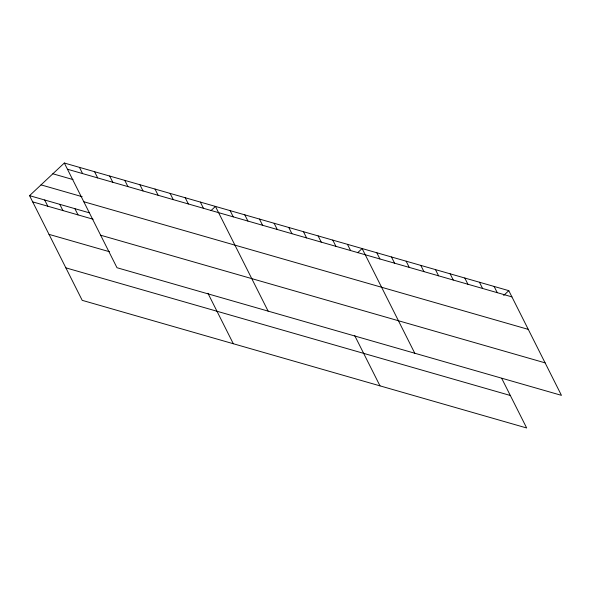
<?xml version="1.0" encoding="UTF-8"?>
<svg xmlns="http://www.w3.org/2000/svg" width="591" height="591" viewBox="0 0 591 591"><rect width="100%" height="100%" fill="white"/><g stroke="black" fill="none" stroke-linecap="round" stroke-linejoin="round"><path stroke-width="0.89" d="M501.7 378.336L526.67 427.98L82.208 300.339L29.55 195.651L64.33 163.02L508.792 290.661L561.45 395.349L116.988 267.716L64.33 163.02M210.987 210.603L215.449 206.414L268.107 311.11M357.658 252.726L362.12 248.538L414.779 353.233M503.695 295.448L508.792 290.661M67.463 169.24L511.924 296.881M52.858 173.784L73.003 179.575M41.03 184.88L82.164 196.692M83.804 201.738L528.265 329.379M29.55 195.651L89.16 212.767M32.682 201.871L93.127 219.231M100.647 235.218L545.109 362.859M49.023 234.368L109.468 251.722M65.86 267.849L510.321 395.482M494.128 286.45L497.26 292.671M479.464 282.232L482.588 288.46M464.792 278.021L467.924 284.249M450.128 273.81L453.253 280.031M435.456 269.599L438.588 275.82M420.792 265.389L423.924 271.609M406.128 261.178L409.253 267.398M391.456 256.959L394.589 263.187M376.792 252.749L379.917 258.976M347.456 244.327L350.589 250.547M332.785 240.116L335.917 246.336M318.121 235.905L321.253 242.125M303.456 231.687L306.581 237.914M354.615 335.4L379.991 385.857M288.785 227.476L291.917 233.704M274.121 223.265L277.253 229.485M259.449 219.054L262.581 225.274M244.785 214.843L247.917 221.064M230.121 210.632L233.246 216.853M200.342 202.078L203.467 208.298M185.227 197.741L188.359 203.961M170.112 193.397L173.244 199.618M207.943 293.276L233.319 343.74M155.005 189.061L158.137 195.281M139.89 184.717L143.022 190.945M124.782 180.381L127.907 186.601M109.667 176.037L112.8 182.264M94.56 171.7L97.685 177.921M79.445 167.356L82.577 173.584M74.887 208.667L78.012 214.888M59.772 204.331L62.905 210.551M44.665 199.987L47.79 206.207"/></g></svg>
